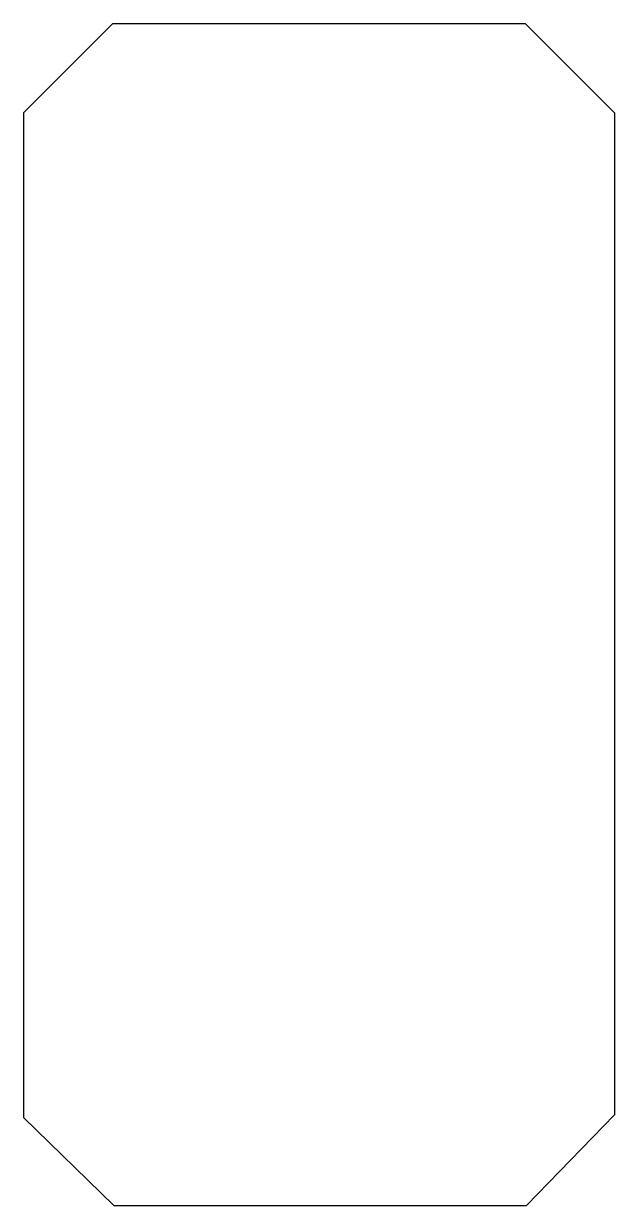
# Model space of a CAD drawing. Header units: millimetres. Extents: x -141 to 9, y -135 to 165.
import ezdxf

# ---------------------------------------------------------------- set-up
doc = ezdxf.new("R2010")
doc.units = ezdxf.units.MM

msp = doc.modelspace()

# ---------------------------------------------------------------- linework, layer by layer
at = {"color": 7, "linetype": 'Continuous'}
for p, q in [((-118.86, 165.17), (-141.48, 142.54)), ((-118.86, 165.17), (-14.11, 165.17)), ((-14.11, 165.17), (8.52, 142.54)), ((-141.48, 142.54), (-141.48, -112.53)), ((8.52, 142.54), (8.52, -111.89)), ((-141.48, -112.53), (-118.54, -134.83)), ((8.52, -111.89), (-13.79, -134.83)), ((-118.54, -134.83), (-13.79, -134.83))]:
    msp.add_line(p, q, dxfattribs=at)

doc.saveas('drawing.dxf')
